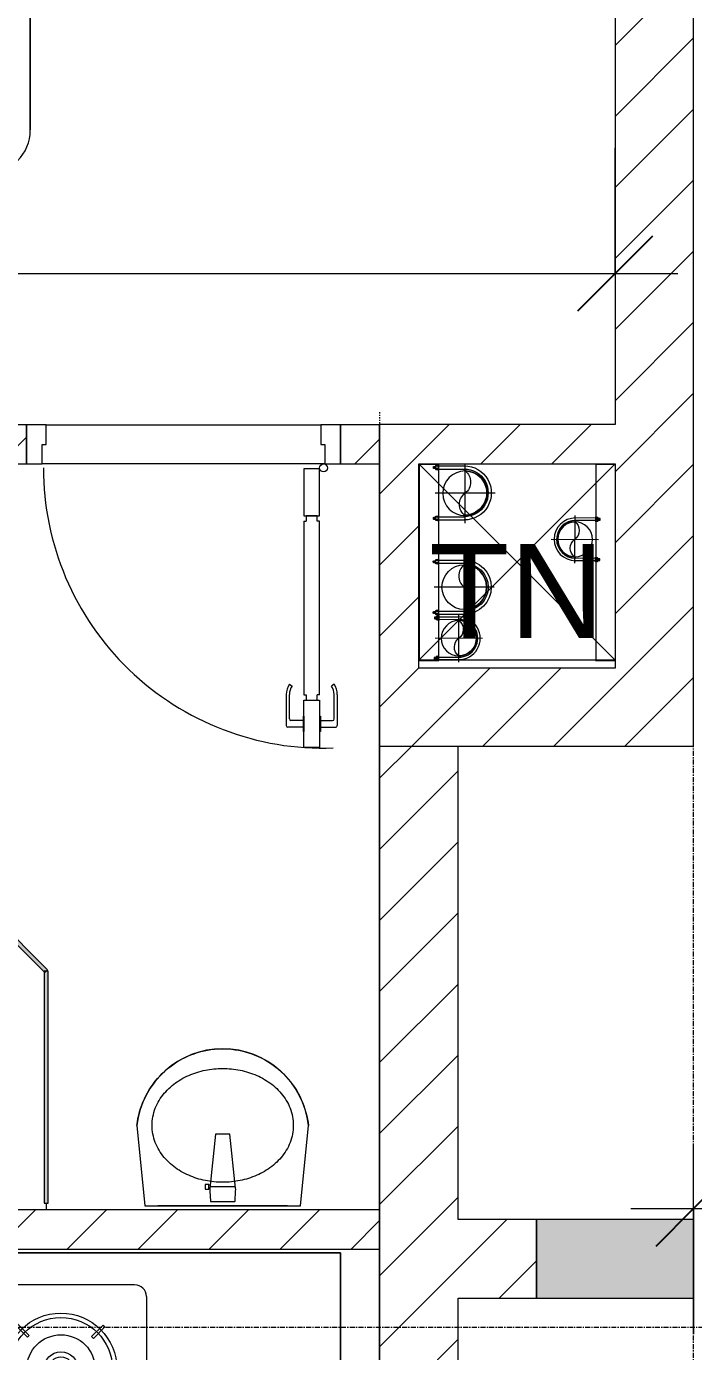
# Model space of a CAD drawing. Header units: millimetres. Extents: x 1591 to 240306, y -15958 to 82755.
# Drawn here: x 51954 to 53654, y 72976 to 76351 of the extents above; entities that cross this region are included whole.
import ezdxf

# ---------------------------------------------------------------- set-up
doc = ezdxf.new("R2010")
doc.units = ezdxf.units.MM
for name, pattern in [('Dash 1_8_', [6.35, 3.175, -3.175]), ('Grid Line', [22.225, 12.7, -3.175, 3.175, -3.175]), ('IMPORT-CENTER _2_', [40.64, 25.4, -5.08, 5.08, -5.08])]:
    doc.linetypes.add(name, pattern=pattern)
for name, color, linetype, lineweight in [('0-1', 7, 'Continuous', 5), ('0-2', 250, 'Continuous', 9), ('A-ANNO-DIMS', 211, 'Continuous', 9), ('A-ANNO-DIMS-160', 211, 'Continuous', 9), ('A-AREA', 32, 'Dash 1_8_', 9), ('A-DETL-GENF-1', 9, 'Continuous', 9), ('A-DOOR-1', 254, 'Continuous', 9), ('A-DOOR-2', 9, 'Continuous', 9), ('A-FLOR-1', 250, 'Continuous', 9), ('A-FLOR-2', 9, 'Continuous', 9), ('A-GLAZ-CURT', 52, 'Continuous', 9), ('A-GLAZ-CURT-1', 254, 'Continuous', 9), ('A-GLAZ-CURT-2', 9, 'Continuous', 9), ('A-WALL-1', 253, 'Continuous', 18), ('A-WALL-2', 9, 'Continuous', 9), ('A-WALL-3', 113, 'Continuous', 18), ('A-WALL-PATT-1', 10, 'Continuous', 9), ('A-WALL-PATT-2', 111, 'Continuous', 9), ('G-ANNO-TEXT-1', 7, 'Continuous', 9), ('G-IMPT-2', 8, 'IMPORT-CENTER _2_', 9), ('G-IMPT-3', 8, 'Continuous', 9), ('I-FURN', 30, 'Continuous', 9), ('I-FURN-1', 254, 'Continuous', 9), ('M-EQPM', 50, 'Continuous', 9), ('P-SANR-FIXT-1', 254, 'Continuous', 9), ('S-COLS-1', 52, 'Continuous', 5), ('S-COLS-2', 7, 'Continuous', 18), ('S-GRID-1', 1, 'Grid Line', 9)]:
    doc.layers.add(name, color=color, linetype=linetype, lineweight=lineweight)
doc.styles.add('Arial_8', font='arial_0.ttf', dxfattribs={"height": 240})
doc.styles.add('UTM Avo', font='UTM Avo.ttf', dxfattribs={"width": 0.9, "height": 400})
doc.dimstyles.new('1_Dim_chi_tiet_2_5_1', dxfattribs={"dimscale": 304.8, "dimtxt": 399.720379, "dimasz": 0.629921, "dimexe": 0.524934, "dimexo": 0.0625, "dimgap": 0.052493, "dimtad": 1, "dimdec": 0, "dimrnd": 5, "dimzin": 0, "dimdsep": 46, "dimtxsty": 'UTM Avo', "dimblk1": 'OBLIQUE', "dimblk2": 'OBLIQUE', "dimsah": 1, "dimcen": 0.09, "dimdle": 0.524934, "dimazin": 0, "dimtfac": 1, "dimtdec": 4, "dimtix": 1, "dimtmove": 0, "dimatfit": 3, "dimfxl": 1.049869, "dimfxlon": 1, "dimtvp": 1, "dimtolj": 1, "dimtzin": 0, "dimarcsym": 2})
pattern_1 = [(45, (0, 0), (-90.50967, 90.50967), [])]
pattern_2 = [(45, (11001.35, 0), (-90.50967, 90.50967), [])]

# ---------------------------------------------------------------- blocks, each defined once
blk = doc.blocks.new('NCV_TKTC_KET CAU_rvt-1-TKCS_MB TẦNG 3-4')
at = {"layer": 'S-COLS-1'}
blk.add_hatch(color=256, dxfattribs=at).paths.add_polyline_path([(42652.6, 73111.9), (42652.6, 73311.9), (42252.6, 73311.9), (42252.6, 73111.9)])
at = {"layer": 'A-FLOR-1'}
blk.add_line((42452.6, 74737.4), (41952.6, 74737.4), dxfattribs=at)
at = {"layer": 'S-COLS-2'}
for p, q in [((42252.6, 73311.9), (42252.6, 73111.9)), ((42652.6, 73311.9), (42252.6, 73311.9)), ((42652.6, 73111.9), (42652.6, 73311.9)), ((42252.6, 73111.9), (42652.6, 73111.9))]:
    blk.add_line(p, q, dxfattribs=at)
blk = doc.blocks.new('DOOR_CW_01 CANH MO-PANEL KINH - DIG_02-800x2200-CỬA NHÔM KÍNH-V105-TKCS_MB TẦNG 3-4')
at = {"layer": 'A-DETL-GENF-1'}
for p, q in [((-347, 772), (-307, 772)), ((-347, 652), (-347, 772)), ((-307, 772), (-307, 652)), ((-392, 637), (-392, 716.5)), ((-349, 720.5), (-388, 720.5)), ((-349, 731.8), (-347, 731.8)), ((-349, 692.2), (-349, 731.8)), ((-347, 692.2), (-347, 731.8)), ((-307, 692.2), (-307, 731.8)), ((-305, 731.8), (-307, 731.8)), ((-305, 692.2), (-305, 731.8)), ((-305, 720.5), (-266, 720.5)), ((-262, 637), (-262, 716.5)), ((-384, 699.5), (-384, 637)), ((-349, 703.5), (-380, 703.5)), ((-347, 692.2), (-349, 692.2)), ((-307, 692.2), (-305, 692.2)), ((-305, 703.5), (-274, 703.5)), ((-270, 699.5), (-270, 637)), ((-307, 652), (-347, 652)), ((-313, 652), (-341, 652)), ((-341, 652), (-341, 638)), ((-313, 638), (-313, 652)), ((-383.9, 611.2), (-377.3, 615.8)), ((-347, 638), (-341, 638)), ((-347, 638), (-347, 196)), ((-307, 638), (-313, 638)), ((-307, 196), (-307, 638)), ((-270.1, 611.2), (-276.7, 615.8)), ((-347, 196), (-341, 196)), ((-307, 182), (-347, 182)), ((-347, 182), (-347, 62)), ((-341, 196), (-341, 182)), ((-341, 182), (-313, 182)), ((-307, 196), (-313, 196)), ((-313, 182), (-313, 196)), ((-307, 62), (-307, 182)), ((-347, 62), (-307, 62))]:
    blk.add_line(p, q, dxfattribs=at)
blk.add_circle((-357, 60), 10, dxfattribs=at)
for centre, radius, start, end in [((-357, 60), 714, 360, 92), ((-388, 716.5), 4, 90, 180), ((-266, 716.5), 4, 0, 90), ((-380, 699.5), 4, 90, 180), ((-274, 699.5), 4, 0, 90), ((-347, 637), 45, 180, 215), ((-347, 637), 37, 180, 215), ((-307, 637), 37, 325, 0), ((-307, 637), 45, 325, 0)]:
    blk.add_arc(centre, radius, start, end, dxfattribs=at)
at = {"layer": 'A-DOOR-2'}
for p, q in [((-360, 50), (-400, 50)), ((-400, 50), (-400, -50)), ((-360, 0), (-360, 50)), ((-357, 50), (-332, 50)), ((400, 50), (360, 50)), ((360, 50), (360, 0)), ((400, -50), (400, 50)), ((-350, 0), (-360, 0)), ((-350, -50), (-350, 0)), ((360, 0), (350, 0)), ((350, 0), (350, -50)), ((-400, -50), (-350, -50)), ((350, -50), (400, -50))]:
    blk.add_line(p, q, dxfattribs=at)
blk = doc.blocks.new('HE BEP A1 - HE BEP A 2-885810-TKCS_MB TẦNG 3-4')
at = {"layer": 'I-FURN'}
for p, q in [((662.4, 594.4), (0, 594.4)), ((0, 594.4), (0, 0)), ((662.4, 0), (662.4, 594.4)), ((662.4, 594.4), (3700, 594.4)), ((662.4, 0), (662.4, 594.4)), ((3700, 594.4), (3700, 0)), ((3700, 594.4), (3700, 0)), ((3175.6, 513.2), (2394, 513.2)), ((844.9, 120.7), (844.9, 476.9)), ((862.4, 494.4), (1706.9, 494.4)), ((1724.4, 476.9), (1724.4, 120.7)), ((2364, 483.2), (2364, 111.2)), ((3205.6, 483.2), (3205.6, 111.2)), ((1298.3, 440.1), (924.9, 440.1)), ((1541.1, 452.3), (1528.6, 445.1)), ((1566.6, 443.1), (1618.1, 322.3)), ((876.4, 408.9), (1346.8, 408.9)), ((1644.4, 423.2), (1459, 423.2)), ((1602.7, 313.4), (1523.8, 418.4)), ((2474.5, 410.3), (2470.1, 405.9)), ((2470.1, 405.9), (2499.2, 376.7)), ((2503.6, 381.1), (2474.5, 410.3)), ((2692.1, 413), (2663, 383.9)), ((2667.3, 379.5), (2696.5, 408.6)), ((2696.5, 408.6), (2692.1, 413)), ((2873.2, 408.6), (2877.5, 413)), ((2902.3, 379.5), (2873.2, 408.6)), ((2877.5, 413), (2906.7, 383.9)), ((3066, 381.1), (3095.1, 410.3)), ((3099.5, 405.9), (3070.4, 376.7)), ((3095.1, 410.3), (3099.5, 405.9)), ((871.5, 386.8), (871.5, 182.3)), ((871.5, 380.9), (1351.6, 380.9)), ((1351.6, 182.3), (1351.6, 386.8)), ((2499.2, 376.7), (2503.6, 381.1)), ((2663, 383.9), (2667.3, 379.5)), ((2906.7, 383.9), (2902.3, 379.5)), ((3070.4, 376.7), (3066, 381.1)), ((871.5, 352.9), (1351.6, 352.9)), ((1405.6, 369.9), (1405.6, 183.2)), ((1697.8, 183.2), (1697.8, 369.9)), ((871.5, 324.9), (1351.6, 324.9)), ((1618.1, 322.3), (1602.7, 313.4)), ((871.5, 296.9), (1351.6, 296.9)), ((871.5, 268.9), (1351.6, 268.9)), ((871.5, 240.9), (1351.6, 240.9)), ((871.5, 212.9), (1351.6, 212.9)), ((2467.4, 188.3), (2496.5, 217.4)), ((2500.9, 213), (2471.8, 183.9)), ((2496.5, 217.4), (2500.9, 213)), ((2660.2, 215.8), (2664.6, 220.2)), ((2689.3, 186.7), (2660.2, 215.8)), ((2664.6, 220.2), (2693.7, 191.1)), ((2905, 220.2), (2875.9, 191.1)), ((2880.3, 186.7), (2909.4, 215.8)), ((2909.4, 215.8), (2905, 220.2)), ((3073.1, 217.4), (3068.7, 213)), ((3068.7, 213), (3097.9, 183.9)), ((3102.3, 188.3), (3073.1, 217.4)), ((871.5, 184.9), (1351.6, 184.9)), ((2471.8, 183.9), (2467.4, 188.3)), ((2693.7, 191.1), (2689.3, 186.7)), ((2875.9, 191.1), (2880.3, 186.7)), ((3097.9, 183.9), (3102.3, 188.3)), ((877.9, 156.9), (1345.2, 156.9)), ((1706.9, 103.2), (862.4, 103.2)), ((924.9, 128.9), (1298.3, 128.9)), ((1459, 129.9), (1644.4, 129.9)), ((2451.6, 122.3), (2451.6, 118.3)), ((2484.1, 122.3), (2451.6, 122.3)), ((2451.6, 118.3), (2484.1, 118.3)), ((2484.1, 118.3), (2484.1, 122.3)), ((3085.5, 118.3), (3085.5, 122.3)), ((3085.5, 122.3), (3118, 122.3)), ((3118, 118.3), (3085.5, 118.3)), ((3118, 122.3), (3118, 118.3)), ((3175.6, 81.2), (2394, 81.2)), ((0, 0), (662.4, 0)), ((3700, 0), (662.4, 0))]:
    blk.add_line(p, q, dxfattribs=at)
for centre, radius in [((1485.9, 449.9), 17.8), ((1592.6, 449.9), 17.8), ((2581.9, 298.5), 142.6), ((2987.7, 298.5), 142.6), ((2581.9, 298.5), 131.3), ((2987.7, 298.5), 131.3), ((2581.9, 298.5), 87.2), ((2987.7, 298.5), 87.2), ((1552.8, 316.6), 22.2), ((2581.9, 298.5), 43.6), ((2987.7, 298.5), 43.6), ((2581.9, 298.5), 30.9), ((2987.7, 298.5), 30.9)]:
    blk.add_circle(centre, radius, dxfattribs=at)
for centre, radius, start, end in [((2394, 483.2), 30, 90, 180), ((3175.6, 483.2), 30, 360, 90), ((862.4, 476.9), 17.5, 90, 180), ((1706.9, 476.9), 17.5, 0, 90), ((924.9, 386.8), 53.3, 90, 180), ((1298.3, 386.8), 53.3, 360, 90), ((1537.5, 429.7), 17.8, 119.9521, 219.4618), ((1549.9, 436.9), 17.8, 20.5379, 119.9521), ((1459, 369.9), 53.3, 90, 180), ((1644.4, 369.9), 53.3, 360, 90), ((924.9, 182.3), 53.3, 180, 270), ((1298.3, 182.3), 53.3, 270, 360), ((1459, 183.2), 53.3, 180, 270), ((1644.4, 183.2), 53.3, 270, 360), ((2476.6, 123.1), 24.7, 145.204, 163.9419), ((2471.3, 126.9), 18.1, 120.7976, 145.204), ((2467.9, 132.6), 11.5, 90, 120.7976), ((2467.9, 132.6), 11.5, 59.2024, 90), ((2464.5, 126.9), 18.1, 34.796, 59.2024), ((2459.1, 123.1), 24.7, 16.0581, 34.796), ((3110.5, 123.1), 24.7, 145.204, 163.9419), ((3105.2, 126.9), 18.1, 120.7976, 145.204), ((3101.8, 132.6), 11.5, 90, 120.7976), ((3101.8, 132.6), 11.5, 59.2024, 90), ((3098.4, 126.9), 18.1, 34.796, 59.2024), ((3093, 123.1), 24.7, 16.0581, 34.796), ((862.4, 120.7), 17.5, 180, 270), ((1706.9, 120.7), 17.5, 270, 360), ((2394, 111.2), 30, 180, 270), ((2485.1, 120.7), 33.5, 163.9419, 180), ((2485.1, 120.7), 33.5, 180, 196.0581), ((2476.6, 118.2), 24.7, 196.0581, 214.796), ((2467.8, 120.3), 11.6, 9.9102, 170.0898), ((2467.8, 120.3), 11.6, 189.7177, 350.2823), ((2471.3, 114.5), 18.1, 214.796, 239.2024), ((2464.5, 114.5), 18.1, 300.7976, 325.204), ((2459.1, 118.2), 24.7, 325.204, 343.9419), ((2450.6, 120.7), 33.5, 0, 16.0581), ((2450.6, 120.7), 33.5, 343.9419, 0), ((3119, 120.7), 33.5, 163.9419, 180), ((3119, 120.7), 33.5, 180, 196.0581), ((3110.5, 118.2), 24.7, 196.0581, 214.796), ((3105.2, 114.5), 18.1, 214.796, 239.2024), ((3101.8, 120.3), 11.6, 9.9102, 170.0898), ((3101.8, 120.3), 11.6, 189.7177, 350.2823), ((3098.4, 114.5), 18.1, 300.7976, 325.204), ((3093, 118.2), 24.7, 325.204, 343.9419), ((3084.5, 120.7), 33.5, 0, 16.0581), ((3084.5, 120.7), 33.5, 343.9419, 0), ((3175.6, 111.2), 30, 270, 0), ((2467.9, 108.8), 11.5, 239.2024, 270), ((2467.9, 108.8), 11.5, 270, 300.7976), ((3101.8, 108.8), 11.5, 239.2024, 270), ((3101.8, 108.8), 11.5, 270, 300.7976)]:
    blk.add_arc(centre, radius, start, end, dxfattribs=at)
at = {"layer": 'I-FURN-1'}
for p, q in [((3700, 594.4), (0, 594.4)), ((0, 594.4), (0, 0)), ((3700, 0), (3700, 594.4)), ((0, 0), (3700, 0))]:
    blk.add_line(p, q, dxfattribs=at)
blk = doc.blocks.new('bonruatreo - Chậu rửa-V107-TKCS_MB TẦNG 3-4')
at = {"layer": 'P-SANR-FIXT-1'}
for p, q in [((-218.6, 205), (-198.4, 0)), ((198.4, 0), (218.6, 205)), ((-18.5, 182.5), (-32.2, 52.9)), ((18.5, 182.5), (-18.5, 182.5)), ((33, 45.4), (18.5, 182.5)), ((-35.6, 54.2), (-44.7, 54.2)), ((-44.7, 54.2), (-44.7, 42.8)), ((-44.7, 42.8), (-35.6, 42.8)), ((-35.6, 52.9), (-35.6, 54.2)), ((-32.2, 52.9), (-35.6, 52.9)), ((-35.6, 44.2), (-35.6, 52.9)), ((-35.6, 42.8), (-35.6, 44.2)), ((-35.6, 44.2), (-33.1, 44.2)), ((-32.2, 52.9), (-33.1, 44.2)), ((-33, 37.3), (-31.4, 12.2)), ((32.7, 48.5), (-32.7, 48.5)), ((31.4, 12.2), (33, 37.3)), ((-198.4, 0), (198.4, 0)), ((165, 0), (-165, 0)), ((-30.2, 11), (30.2, 11))]:
    blk.add_line(p, q, dxfattribs=at)
at = {"layer": 'P-SANR-FIXT-1', "flags": 128}
blk.add_lwpolyline([(-218.6, 205), (-217.4, 213.7), (-215.9, 222.4), (-214, 231), (-211.8, 239.5), (-209.3, 247.9), (-206.4, 256.2), (-203.2, 264.4), (-199.6, 272.5), (-195.8, 280.4), (-191.6, 288.1), (-187.1, 295.7), (-182.3, 303.1), (-177.3, 310.3), (-171.9, 317.3), (-166.3, 324.1), (-160.4, 330.6), (-154.2, 336.9), (-147.8, 342.9), (-141.2, 348.7), (-134.3, 354.2), (-127.3, 359.4), (-120, 364.4), (-112.5, 369), (-104.9, 373.4), (-97.1, 377.4), (-89.1, 381.2), (-81, 384.6), (-72.7, 387.6), (-64.4, 390.4), (-55.9, 392.8), (-47.3, 394.8), (-38.7, 396.6), (-30, 397.9), (-21.3, 399), (-12.5, 399.6), (-3.7, 400), (5.1, 399.9), (13.9, 399.6), (22.6, 398.8), (31.4, 397.8), (40.1, 396.3), (48.7, 394.5), (57.2, 392.4), (65.7, 390), (74, 387.2), (82.2, 384.1), (90.3, 380.6), (98.3, 376.8), (106.1, 372.7), (113.7, 368.3), (121.1, 363.6), (128.4, 358.7), (135.4, 353.4), (142.2, 347.8), (148.8, 342), (155.2, 335.9), (161.3, 329.6), (167.2, 323), (172.8, 316.2), (178.1, 309.2), (183.1, 302), (187.8, 294.6), (192.2, 287), (196.4, 279.2), (200.2, 271.3), (203.7, 263.2), (206.8, 255), (209.7, 246.6), (212.2, 238.2), (214.3, 229.7), (216.1, 221.1), (217.6, 212.4), (218.6, 205)], dxfattribs=at)
at = {"layer": 'P-SANR-FIXT-1'}
for centre, radius, start, end in [((0, 180), 220, 6.525, 173.475), ((5.5, 41.4), 38.7, 175.8543, 186.034), ((-5.5, 41.4), 38.7, 353.966, 6.034), ((-30.1, 12.3), 1.3, 183.5997, 268.7722), ((30.1, 12.3), 1.3, 271.2278, 356.4003)]:
    blk.add_arc(centre, radius, start, end, dxfattribs=at)
for points in [[(-180, 205), (-180, 212.4), (-178.6, 227.3), (-172.4, 248.8), (-162.5, 268.9), (-149.4, 287), (-133.8, 303), (-116.1, 316.6), (-96.9, 327.9), (-76.5, 336.8), (-55.2, 343.5), (-33.3, 347.9), (-11.2, 350.1), (11.1, 350.1), (33.3, 347.9), (55.2, 343.5), (76.5, 336.8), (96.9, 327.9), (116.1, 316.6), (133.8, 302.9), (149.5, 287), (162.5, 268.8), (172.4, 248.8), (178.6, 227.3), (180, 212.4), (180, 205)], [(180, 205), (180, 197.6), (178.6, 182.7), (172.4, 161.2), (162.5, 141.2), (149.5, 123), (133.8, 107.1), (116.1, 93.4), (96.9, 82.1), (76.5, 73.2), (55.2, 66.5), (33.3, 62.1), (11.1, 59.9), (-11.2, 59.9), (-33.3, 62.1), (-55.2, 66.5), (-76.5, 73.2), (-96.9, 82.1), (-116.1, 93.4), (-133.8, 107), (-149.4, 123), (-162.5, 141.1), (-172.4, 161.2), (-178.6, 182.7), (-180, 197.6), (-180, 205)]]:
    blk.add_open_spline(points, degree=3, dxfattribs=at)
blk = doc.blocks.new('System Panel - Glazed-901218-TKCS_MB TẦNG 3-4')
at = {"layer": 'A-GLAZ-CURT'}
blk.add_hatch(color=256, dxfattribs=at).paths.add_polyline_path([(-295.3, -5), (295.3, -5), (295.3, 5), (-295.3, 5)])
at = {"layer": 'A-GLAZ-CURT-2'}
for p, q in [((295.3, 5), (-295.3, 5)), ((-295.3, 5), (-295.3, -5)), ((295.3, -5), (295.3, 5)), ((-295.3, -5), (295.3, -5))]:
    blk.add_line(p, q, dxfattribs=at)
blk = doc.blocks.new('System Panel - Glazed-901219-TKCS_MB TẦNG 3-4')
at = {"layer": 'A-GLAZ-CURT'}
blk.add_hatch(color=256, dxfattribs=at).paths.add_polyline_path([(-316.6, 5), (-316.6, -5), (316.6, -5), (316.6, 5), (-35.8, 5)])
at = {"layer": 'A-GLAZ-CURT-2'}
for p, q in [((316.6, 5), (-316.6, 5)), ((-316.6, 5), (-316.6, -5)), ((316.6, -5), (316.6, 5)), ((-316.6, -5), (316.6, -5))]:
    blk.add_line(p, q, dxfattribs=at)
blk = doc.blocks.new('GIUONG NGU-2TAB-1600x2000 - GIUONG NGU-2TAB-1600x2000-885815-TKCS_MB TẦNG 3-4')
at = {"layer": 'I-FURN-1'}
for p, q in [((458.5, 0), (8.5, 0)), ((8.5, 0), (8.5, -50)), ((458.5, -50), (458.5, 0)), ((2108.2, 0), (458.5, 0)), ((458.5, 0), (458.5, -50)), ((458.5, 0), (2108.2, 0)), ((2108.2, -50), (2108.2, 0)), ((2558.2, 0), (2108.2, 0)), ((2108.2, 0), (2108.2, -50)), ((2558.2, -50), (2558.2, 0)), ((458.5, -50), (8.5, -50)), ((8.5, -50), (8.5, -450.3)), ((8.5, -50), (458.5, -50)), ((458.5, -50), (8.5, -50)), ((8.5, -50), (8.5, -450.3)), ((458.5, -450.3), (458.5, -50)), ((2108.2, -50), (458.5, -50)), ((458.5, -50), (458.5, -1938.9)), ((458.5, -50), (2108.2, -50)), ((458.5, -1938.9), (458.5, -50)), ((458.5, -450.3), (458.5, -50)), ((458.5, -50), (2108.2, -50)), ((2558.2, -50), (2108.2, -50)), ((2108.2, -50), (2108.2, -450.3)), ((2108.2, -1938.9), (2108.2, -50)), ((2108.2, -50), (2558.2, -50)), ((2108.2, -50), (2558.2, -50)), ((2108.2, -450.3), (2108.2, -50)), ((2108.2, -50), (2108.2, -1938.9)), ((2558.2, -450.3), (2558.2, -50)), ((2558.2, -50), (2558.2, -450.3)), ((233.5, -86.8), (233.5, -413.5)), ((508.5, -100), (2058.2, -100)), ((508.5, -1938.9), (508.5, -100)), ((2058.2, -100), (2058.2, -1938.9)), ((2333.2, -86.8), (2333.2, -413.5)), ((120.2, -250.2), (346.8, -250.2)), ((2446.5, -250.2), (2219.8, -250.2)), ((8.5, -450.3), (458.5, -450.3)), ((8.5, -450.3), (458.5, -450.3)), ((2108.2, -450.3), (2558.2, -450.3)), ((2558.2, -450.3), (2108.2, -450.3)), ((1997.1, -2000), (569.6, -2000)), ((569.6, -2050), (1997.1, -2050)), ((1997.1, -2050), (569.6, -2050))]:
    blk.add_line(p, q, dxfattribs=at)
for centre in [(233.5, -250.2), (2333.2, -250.2)]:
    blk.add_circle(centre, 150.7, dxfattribs=at)
for centre, radius, start, end in [((569.6, -1938.9), 111.1, 180, 270), ((569.6, -1938.9), 111.1, 180, 270), ((569.6, -1938.9), 61.1, 180, 270), ((1997.1, -1938.9), 111.1, 270, 360), ((1997.1, -1938.9), 61.1, 270, 0), ((1997.1, -1938.9), 111.1, 270, 0)]:
    blk.add_arc(centre, radius, start, end, dxfattribs=at)
blk = doc.blocks.new('NCV_TKTC_TANG 3 - 4_rvt-2-TKCS_MB TẦNG 3-4')
at = {"layer": 'A-WALL-PATT-1'}
h = blk.add_hatch(dxfattribs=at)
h.set_pattern_fill('FP_1', color=256, style=0, pattern_type=2)
h.set_pattern_definition(pattern_1)
h.paths.add_polyline_path([(41852.6, 75236.9), (41852.6, 75336.9), (41752.6, 75336.9), (41752.6, 75236.9)])
h.paths.add_polyline_path([(40952.6, 75236.9), (40952.6, 75336.9), (40052.6, 75336.9), (40052.6, 75236.9), (40800.5, 75236.9)])
h = blk.add_hatch(dxfattribs=at)
h.set_pattern_fill('FP_1', color=256, style=0, pattern_type=2)
h.set_pattern_definition(pattern_1)
h.paths.add_polyline_path([(41852.6, 73236.9), (41852.6, 73336.9), (40052.6, 73336.9), (40052.6, 73236.9), (41606.5, 73236.9)])
at = {"layer": 'A-FLOR-2'}
for p, q in [((41002.6, 75336.9), (41702.6, 75336.9)), ((41852.6, 73336.9), (41852.6, 75236.9)), ((41002.6, 73353.9), (41002.6, 73336.9)), ((41852.6, 70036.9), (41852.6, 73236.9))]:
    blk.add_line(p, q, dxfattribs=at)
at = {"layer": 'A-WALL-1'}
for p, q in [((40952.6, 75336.9), (40052.6, 75336.9)), ((40952.6, 75236.9), (40952.6, 75336.9)), ((41852.6, 75336.9), (41752.6, 75336.9)), ((41752.6, 75336.9), (41752.6, 75236.9)), ((41852.6, 75236.9), (41852.6, 75336.9)), ((40052.6, 75236.9), (40952.6, 75236.9)), ((41752.6, 75236.9), (41852.6, 75236.9)), ((41852.6, 73336.9), (40052.6, 73336.9)), ((41852.6, 73236.9), (41852.6, 73336.9)), ((40052.6, 73236.9), (41852.6, 73236.9))]:
    blk.add_line(p, q, dxfattribs=at)
at = {"layer": 'A-WALL-2'}
for p, q in [((41002.6, 75336.9), (41702.6, 75336.9)), ((41712.6, 75236.9), (40992.6, 75236.9))]:
    blk.add_line(p, q, dxfattribs=at)
at = {"layer": 'A-DOOR-1', "rotation": 180}
blk.add_blockref('DOOR_CW_01 CANH MO-PANEL KINH - DIG_02-800x2200-CỬA NHÔM KÍNH-V105-TKCS_MB TẦNG 3-4', (41352.6, 75286.9), dxfattribs=at)
at = {"layer": 'A-GLAZ-CURT-1'}
for name, p, rotation in [('System Panel - Glazed-901219-TKCS_MB TẦNG 3-4', (40778.7, 74168.5), 135.0000000000011), ('System Panel - Glazed-901218-TKCS_MB TẦNG 3-4', (41002.6, 73649.3), 90.00000000000081)]:
    blk.add_blockref(name, p, dxfattribs=dict(at, rotation=rotation))
at = {"layer": 'I-FURN-1'}
for name, p in [('GIUONG NGU-2TAB-1600x2000 - GIUONG NGU-2TAB-1600x2000-885815-TKCS_MB TẦNG 3-4', (38854.1, 78026.9)), ('HE BEP A1 - HE BEP A 2-885810-TKCS_MB TẦNG 3-4', (38052.6, 72632.6))]:
    blk.add_blockref(name, p, dxfattribs=at)
at = {"layer": 'P-SANR-FIXT-1'}
blk.add_blockref('bonruatreo - Chậu rửa-V107-TKCS_MB TẦNG 3-4', (41452.6, 73346.9), dxfattribs=at)
blk = doc.blocks.new('TKTC_XREF_251221_MB TANG 2-7 - TKTC_XREF_260130_MB TANG 2-5_dwg_CUM U_DN100-4746799-TKCS_MB TẦNG 3-4')
at = {"layer": 'G-IMPT-3'}
blk.add_hatch(color=256, dxfattribs=at).paths.add_polyline_path([(0, 61), (15.8, 58.9), (30.5, 52.8), (43.1, 43.1), (52.8, 30.5), (58.9, 15.8), (61, 0), (58.9, -15.8), (52.8, -30.5), (43.1, -43.1), (30.5, -52.8), (15.8, -58.9), (0, -61), (0, -57), (14.8, -55.1), (28.5, -49.4), (40.3, -40.3), (49.4, -28.5), (55.1, -14.8), (57, 0), (55.1, 14.8), (49.4, 28.5), (40.3, 40.3), (28.5, 49.4), (14.8, 55.1), (0, 57)])
for p, q in [((-72.7, 69.3), (-72.7, 60.7)), ((-66.9, 67.9), (-71.7, 67.9)), ((-65, 69), (0, 69)), ((-79.1, 66.6), (-79.1, 63.4)), ((-76.6, 66.6), (-76.6, 63.4)), ((-74.6, 66.6), (-74.6, 63.4)), ((-66.9, 62.1), (-71.7, 62.1)), ((-79.1, -63.4), (-79.1, -66.6)), ((-76.6, -63.4), (-76.6, -66.6)), ((-74.6, -63.4), (-74.6, -66.6)), ((-72.7, -60.7), (-72.7, -69.3)), ((-66.9, -62.1), (-71.7, -62.1)), ((-66.9, -67.9), (-71.7, -67.9)), ((-65, -69), (0, -69))]:
    blk.add_line(p, q, dxfattribs=at)
at = {"layer": 'G-IMPT-3', "flags": 128}
for points in [[(-71.7, 59.2), (-66.9, 59.2), (-66.9, 70.8), (-71.7, 70.8)], [(-66.9, 70.8), (-66.9, 72.7), (-65, 72.7), (-65, 57.3), (-66.9, 57.3), (-66.9, 59.2)], [(-72.7, 67.6), (-78.1, 67.6), (-78.1, 62.4), (-72.7, 62.4)], [(-65, 61), (0, 61), (0, 57)], [(-72.7, -62.4), (-78.1, -62.4), (-78.1, -67.6), (-72.7, -67.6)], [(-71.7, -70.8), (-66.9, -70.8), (-66.9, -59.2), (-71.7, -59.2)], [(-66.9, -59.2), (-66.9, -57.3), (-65, -57.3), (-65, -72.7), (-66.9, -72.7), (-66.9, -70.8)], [(-65, -61), (0, -61), (0, -57)]]:
    blk.add_lwpolyline(points, dxfattribs=at)
at = {"layer": 'G-IMPT-3'}
for centre, radius, start, end in [((-71.1, 69.3), 1.56, 112.6199, 247.3801), ((-67.9, 65), 4.8, 143.1301, 216.8699), ((0, 0), 69, 270, 90), ((-78.1, 66.6), 0.96, 90, 180), ((-78.1, 63.4), 0.96, 180, 270), ((-71.1, 60.7), 1.56, 112.6199, 247.3801), ((0, 0), 61, 270, 90), ((0, 0), 57, 270, 90), ((-78.1, -63.4), 0.96, 90, 180), ((-78.1, -66.6), 0.96, 180, 270), ((-71.1, -60.7), 1.56, 112.6199, 247.3801), ((-67.9, -65), 4.8, 143.1301, 216.8699), ((-71.1, -69.3), 1.56, 112.6199, 247.3801)]:
    blk.add_arc(centre, radius, start, end, dxfattribs=at)
blk = doc.blocks.new('TKTC_XREF_251221_MB TANG 2-7 - TKTC_XREF_260130_MB TANG 2-5_dwg_$cc-4746798-TKCS_MB TẦNG 3-4')
at = {"layer": 'G-IMPT-2'}
for p, q in [((0, -0.673), (0, 0.673)), ((-0.673, 0), (0.673, 0))]:
    blk.add_line(p, q, dxfattribs=at)
at = {"layer": 'M-EQPM'}
blk.add_circle((0, 0), 0.5, dxfattribs=at)
for centre, radius, start, end in [((0, 0), 0.5, 90, 270), ((0.188, 0.25), 0.313, 126.8699, 233.1301), ((-0.188, -0.25), 0.313, 306.8699, 53.1301)]:
    blk.add_arc(centre, radius, start, end, dxfattribs=at)
blk = doc.blocks.new('TKTC_XREF_251221_MB TANG 2-7 - TKTC_XREF_260130_MB TANG 2-5_dwg_$cc-4746800-TKCS_MB TẦNG 3-4')
at = {"layer": 'G-IMPT-2'}
for p, q in [((0, -0.673), (0, 0.673)), ((-0.673, 0), (0.673, 0))]:
    blk.add_line(p, q, dxfattribs=at)
at = {"layer": 'M-EQPM'}
blk.add_circle((0, 0), 0.5, dxfattribs=at)
for centre, radius, start, end in [((0, 0), 0.5, 90, 270), ((0.188, 0.25), 0.313, 126.8699, 233.1301), ((-0.188, -0.25), 0.313, 306.8699, 53.1301)]:
    blk.add_arc(centre, radius, start, end, dxfattribs=at)
blk = doc.blocks.new('TKTC_XREF_251221_MB TANG 2-7 - TKTC_XREF_260130_MB TANG 2-5_dwg_CUM U_DN100-4746796-TKCS_MB TẦNG 3-4')
at = {"layer": 'G-IMPT-3'}
blk.add_hatch(color=256, dxfattribs=at).paths.add_polyline_path([(0, 61), (0, 57), (14.8, 55.1), (28.5, 49.4), (40.3, 40.3), (49.4, 28.5), (55.1, 14.8), (57, 0), (55.1, -14.8), (49.4, -28.5), (40.3, -40.3), (28.5, -49.4), (14.8, -55.1), (0, -57), (0, -61), (15.8, -58.9), (30.5, -52.8), (43.1, -43.1), (52.8, -30.5), (58.9, -15.8), (61, 0), (58.9, 15.8), (52.8, 30.5), (43.1, 43.1), (30.5, 52.8), (15.8, 58.9)])
for p, q in [((-79.1, 66.6), (-79.1, 63.4)), ((-76.6, 66.6), (-76.6, 63.4)), ((-74.6, 66.6), (-74.6, 63.4)), ((-72.7, 69.3), (-72.7, 60.7)), ((-66.9, 67.9), (-71.7, 67.9)), ((-66.9, 62.1), (-71.7, 62.1)), ((-65, 69), (0, 69)), ((-79.1, -63.4), (-79.1, -66.6)), ((-76.6, -63.4), (-76.6, -66.6)), ((-74.6, -63.4), (-74.6, -66.6)), ((-72.7, -60.7), (-72.7, -69.3)), ((-66.9, -62.1), (-71.7, -62.1)), ((-66.9, -67.9), (-71.7, -67.9)), ((-65, -69), (0, -69))]:
    blk.add_line(p, q, dxfattribs=at)
at = {"layer": 'G-IMPT-3', "flags": 128}
for points in [[(-72.7, 67.6), (-78.1, 67.6), (-78.1, 62.4), (-72.7, 62.4)], [(-71.7, 59.2), (-66.9, 59.2), (-66.9, 70.8), (-71.7, 70.8)], [(-66.9, 70.8), (-66.9, 72.7), (-65, 72.7), (-65, 57.3), (-66.9, 57.3), (-66.9, 59.2)], [(-65, 61), (0, 61), (0, 57)], [(-72.7, -62.4), (-78.1, -62.4), (-78.1, -67.6), (-72.7, -67.6)], [(-71.7, -70.8), (-66.9, -70.8), (-66.9, -59.2), (-71.7, -59.2)], [(-66.9, -59.2), (-66.9, -57.3), (-65, -57.3), (-65, -72.7), (-66.9, -72.7), (-66.9, -70.8)], [(-65, -61), (0, -61), (0, -57)]]:
    blk.add_lwpolyline(points, dxfattribs=at)
at = {"layer": 'G-IMPT-3'}
for centre, radius, start, end in [((-78.1, 66.6), 0.96, 90, 180), ((-78.1, 63.4), 0.96, 180, 270), ((-71.1, 69.3), 1.56, 112.6199, 247.3801), ((-67.9, 65), 4.8, 143.1301, 216.8699), ((-71.1, 60.7), 1.56, 112.6199, 247.3801), ((0, 0), 69, 270, 90), ((0, 0), 61, 270, 90), ((0, 0), 57, 270, 90), ((-78.1, -63.4), 0.96, 90, 180), ((-78.1, -66.6), 0.96, 180, 270), ((-71.1, -60.7), 1.56, 112.6199, 247.3801), ((-67.9, -65), 4.8, 143.1301, 216.8699), ((-71.1, -69.3), 1.56, 112.6199, 247.3801)]:
    blk.add_arc(centre, radius, start, end, dxfattribs=at)
blk = doc.blocks.new('TKTC_XREF_251221_MB TANG 2-7 - TKTC_XREF_260130_MB TANG 2-5_dwg_$cc-4746795-TKCS_MB TẦNG 3-4')
at = {"layer": 'G-IMPT-2'}
for p, q in [((0, -0.673), (0, 0.66)), ((-0.673, 0), (0.673, 0))]:
    blk.add_line(p, q, dxfattribs=at)
at = {"layer": 'M-EQPM'}
blk.add_circle((0, 0), 0.5, dxfattribs=at)
for centre, radius, start, end in [((0, 0), 0.5, 90, 270), ((0.188, 0.25), 0.313, 126.8699, 233.1301), ((-0.188, -0.25), 0.313, 306.8699, 53.1301)]:
    blk.add_arc(centre, radius, start, end, dxfattribs=at)
blk = doc.blocks.new('TKTC_XREF_251221_MB TANG 2-7 - TKTC_XREF_260130_MB TANG 2-5_dwg_$cc-4746797-TKCS_MB TẦNG 3-4')
at = {"layer": 'G-IMPT-2'}
for p, q in [((0, -0.673), (0, 0.673)), ((-0.673, 0), (0.673, 0))]:
    blk.add_line(p, q, dxfattribs=at)
at = {"layer": 'M-EQPM'}
blk.add_circle((0, 0), 0.5, dxfattribs=at)
for centre, radius, start, end in [((0, 0), 0.5, 90, 270), ((0.188, 0.25), 0.313, 126.8699, 233.1301), ((-0.188, -0.25), 0.313, 306.8699, 53.1301)]:
    blk.add_arc(centre, radius, start, end, dxfattribs=at)
blk = doc.blocks.new('TKTC_XREF_251221_MB TANG 2-7 - TKTC_XREF_251221_MB TANG 2-7-2039446-TKCS_MB TẦNG 3-4')
at = {"layer": 'M-EQPM'}
for p, q in [((8350.9, 57998.8), (8301.1, 57998.5)), ((8301.1, 57998.5), (8301.1, 57498.6)), ((8350.9, 57499), (8350.9, 57998.8)), ((8800, 57998.8), (8751, 57998.5)), ((8751, 57998.5), (8751, 57498.6)), ((8301.1, 57498.6), (8350.9, 57499)), ((8751, 57498.6), (8800, 57499))]:
    blk.add_line(p, q, dxfattribs=at)
at = {"extrusion": (0, 0, -1)}
for name, p, xscale, yscale, zscale, rotation in [('TKTC_XREF_251221_MB TANG 2-7 - TKTC_XREF_260130_MB TANG 2-5_dwg_CUM U_DN100-4746799-TKCS_MB TẦNG 3-4', (-8415.9, 57926.3), 0.9975000000000005, 0.9975000000000005, -0.9975000000000005, 180.000991338195), ('TKTC_XREF_251221_MB TANG 2-7 - TKTC_XREF_260130_MB TANG 2-5_dwg_$cc-4746795-TKCS_MB TẦNG 3-4', (-8417.7, 57925.4), 113.7150000000092, 113.7150000000092, -113.7150000000092, 359.9990086636432), ('TKTC_XREF_251221_MB TANG 2-7 - TKTC_XREF_260130_MB TANG 2-5_dwg_$cc-4746800-TKCS_MB TẦNG 3-4', (-8697.4, 57808), 90.00000000005119, 90.00000000005119, -90.0000000000512, 180.3740267799373), ('TKTC_XREF_251221_MB TANG 2-7 - TKTC_XREF_260130_MB TANG 2-5_dwg_CUM U_DN100-4746799-TKCS_MB TẦNG 3-4', (-8415.8, 57686.2), 0.9974999999999965, 0.9974999999999965, -0.9974999999999965, 180.0009913385626), ('TKTC_XREF_251221_MB TANG 2-7 - TKTC_XREF_260130_MB TANG 2-5_dwg_$cc-4746797-TKCS_MB TẦNG 3-4', (-8401.9, 57556), 90.00000000005119, 90.00000000005119, -90.0000000000512, 0.3740267799372842)]:
    blk.add_blockref(name, p, dxfattribs=dict(at, xscale=xscale, yscale=yscale, zscale=zscale, rotation=rotation))
for name, p, xscale, yscale, zscale, rotation in [('TKTC_XREF_251221_MB TANG 2-7 - TKTC_XREF_260130_MB TANG 2-5_dwg_CUM U_DN100-4746796-TKCS_MB TẦNG 3-4', (8699.3, 57808), 0.7894736842105242, 0.7894736842105242, 0.7894736842105242, 179.6259732184666), ('TKTC_XREF_251221_MB TANG 2-7 - TKTC_XREF_260130_MB TANG 2-5_dwg_$cc-4746798-TKCS_MB TẦNG 3-4', (8415.8, 57686.2), 113.7150000000092, 113.7150000000092, 113.7150000000092, 179.9990086636432), ('TKTC_XREF_251221_MB TANG 2-7 - TKTC_XREF_260130_MB TANG 2-5_dwg_CUM U_DN100-4746796-TKCS_MB TẦNG 3-4', (8401.9, 57556), 0.7894736842105242, 0.7894736842105242, 0.7894736842105242, 359.6259732184666)]:
    blk.add_blockref(name, p, dxfattribs=dict(xscale=xscale, yscale=yscale, zscale=zscale, rotation=rotation))
blk = doc.blocks.new('DIMBLOCK268-TKCS_MB TẦNG 3-4')
at = {"layer": 'A-ANNO-DIMS-160'}
for p, q in [((53653.9, 73019.7), (53653.9, 73499.7)), ((54943.9, 73019.7), (54943.9, 73499.7)), ((53493.9, 73339.7), (55103.9, 73339.7)), ((53653.9, 73339.7), (53653.9, 73019.7)), ((54943.9, 73339.7), (54943.9, 73019.7))]:
    blk.add_line(p, q, dxfattribs=at)
at = {"layer": 'A-ANNO-DIMS-160', "lineweight": 25}
for p, q in [((53653.9, 73339.7), (53749.9, 73435.7)), ((54943.9, 73339.7), (55039.9, 73435.7)), ((53653.9, 73339.7), (53557.9, 73243.7)), ((54943.9, 73339.7), (54847.9, 73243.7))]:
    blk.add_line(p, q, dxfattribs=at)
at = {"layer": 'A-ANNO-DIMS-160', "color": 0, "insert": (53751.1, 73859.3), "char_height": 400, "width": 1314.636, "attachment_point": 1, "line_spacing_factor": 1.110334, "style": 'UTM Avo'}
blk.add_mtext('1290', dxfattribs=at)
blk = doc.blocks.new('_Oblique')
at = {"color": 0, "linetype": 'ByBlock', "lineweight": -2}
blk.add_line((-0.5, -0.5), (0.5, 0.5), dxfattribs=at)
blk = doc.blocks.new('DIMBLOCK403-TKCS_MB TẦNG 3-4')
at = {"layer": 'A-ANNO-DIMS-160'}
for p, q in [((44853.9, 76042.3), (44853.9, 75562.3)), ((44853.9, 75722.3), (44853.9, 76042.3)), ((53453.9, 76042.3), (53453.9, 75562.3)), ((53453.9, 75722.3), (53453.9, 76042.3)), ((44693.9, 75722.3), (53613.9, 75722.3))]:
    blk.add_line(p, q, dxfattribs=at)
at = {"layer": 'A-ANNO-DIMS-160', "lineweight": 25}
for p, q in [((44853.9, 75722.3), (44949.9, 75818.3)), ((53453.9, 75722.3), (53549.9, 75818.3)), ((44853.9, 75722.3), (44757.9, 75626.3)), ((53453.9, 75722.3), (53357.9, 75626.3))]:
    blk.add_line(p, q, dxfattribs=at)
at = {"layer": 'A-ANNO-DIMS-160', "color": 0, "insert": (48606.1, 76241.9), "char_height": 400, "width": 1314.636, "attachment_point": 1, "line_spacing_factor": 1.110334, "style": 'UTM Avo'}
blk.add_mtext('8600', dxfattribs=at)

msp = doc.modelspace()

# ---------------------------------------------------------------- hatches: boundary and pattern name
at = {"layer": 'A-WALL-PATT-2'}
h = msp.add_hatch(dxfattribs=at)
h.set_pattern_fill('FP_1', color=256, style=0, pattern_type=2)
h.set_pattern_definition(pattern_2)
h.paths.add_polyline_path([(53653.9, 74716.9), (53653.9, 77936.9), (53453.9, 77936.9), (53453.9, 74716.9)])
h = msp.add_hatch(dxfattribs=at)
h.set_pattern_fill('FP_1', color=256, style=0, pattern_type=2)
h.set_pattern_definition(pattern_2)
h.paths.add_polyline_path([(52854, 74516.9), (52954, 74516.9), (52954, 75337.4), (52854, 75337.4), (52854, 74938.8)])
h = msp.add_hatch(dxfattribs=at)
h.set_pattern_fill('FP_1', color=256, style=0, pattern_type=2)
h.set_pattern_definition(pattern_2)
h.paths.add_polyline_path([(52954, 75237.4), (53453.9, 75237.4), (53453.9, 75337.4), (52954, 75337.4)])
h = msp.add_hatch(dxfattribs=at)
h.set_pattern_fill('FP_1', color=256, style=0, pattern_type=2)
h.set_pattern_definition(pattern_2)
h.paths.add_polyline_path([(53653.9, 74516.9), (53653.9, 74716.9), (52954, 74716.9), (52954, 74516.9), (53413.9, 74516.9)])
h = msp.add_hatch(dxfattribs=at)
h.set_pattern_fill('FP_1', color=256, style=0, pattern_type=2)
h.set_pattern_definition(pattern_2)
h.paths.add_polyline_path([(53054, 70036.9), (53054, 70187.3), (52854, 70187.3), (52854, 70036.9)])
h.paths.add_polyline_path([(52854, 71277.3), (53054, 71277.3), (53054, 71511.9), (52854, 71511.9)])
h.paths.add_polyline_path([(52901.4, 71711.9), (53054, 71711.9), (53054, 74516.9), (52854, 74516.9), (52854, 71711.9)])
h = msp.add_hatch(dxfattribs=at)
h.set_pattern_fill('FP_1', color=256, style=0, pattern_type=2)
h.set_pattern_definition(pattern_2)
h.paths.add_polyline_path([(53253.9, 73111.9), (53253.9, 73311.9), (53054, 73311.9), (53054, 73111.9)])

# ---------------------------------------------------------------- linework, layer by layer
at = {"layer": '0-2'}
for p, q in [((52954, 75237.4), (53453.9, 74737.4)), ((53453.9, 75237.4), (52954, 74737.4)), ((53453.9, 74737.4), (52954, 74737.4))]:
    msp.add_line(p, q, dxfattribs=at)
at = {"layer": 'A-AREA'}
for p, q in [((52853.9, 75368.8), (52853.9, 75336.9)), ((52853.9, 75236.9), (52853.9, 73336.9)), ((52853.9, 73236.9), (52853.9, 70036.9))]:
    msp.add_line(p, q, dxfattribs=at)
at = {"layer": 'A-WALL-3'}
for p, q in [((53453.9, 77936.9), (53453.9, 75337.4)), ((53653.9, 74516.9), (53653.9, 77936.9)), ((53453.9, 75337.4), (52854, 75337.4)), ((52854, 75337.4), (52854, 71711.9)), ((52954, 74716.9), (52954, 75237.4)), ((52954, 75237.4), (53453.9, 75237.4)), ((53453.9, 75237.4), (53453.9, 74716.9)), ((53453.9, 74716.9), (52954, 74716.9)), ((53653.9, 74516.9), (52854, 74516.9)), ((53054, 73311.9), (53054, 74516.9)), ((53253.9, 73311.9), (53054, 73311.9)), ((53253.9, 73111.9), (53253.9, 73311.9)), ((53054, 71711.9), (53054, 73111.9)), ((53054, 73111.9), (53253.9, 73111.9))]:
    msp.add_line(p, q, dxfattribs=at)
at = {"layer": 'S-GRID-1'}
for p, q in [((53653.9, 19175.3), (53653.9, 76690.4)), ((139245.7, 73036.9), (45492.6, 73036.9))]:
    msp.add_line(p, q, dxfattribs=at)

# ---------------------------------------------------------------- block references
at = {"layer": '0-1'}
for name in ['NCV_TKTC_KET CAU_rvt-1-TKCS_MB TẦNG 3-4', 'NCV_TKTC_TANG 3 - 4_rvt-2-TKCS_MB TẦNG 3-4']:
    msp.add_blockref(name, (11001.4, 0), dxfattribs=at)
at = {"layer": 'M-EQPM'}
msp.add_blockref('TKTC_XREF_251221_MB TANG 2-7 - TKTC_XREF_251221_MB TANG 2-7-2039446-TKCS_MB TẦNG 3-4', (44653.9, 17236.9), dxfattribs=at)

# ---------------------------------------------------------------- texts
at = {"layer": 'G-ANNO-TEXT-1', "insert": (53203.6, 74913.4), "char_height": 240, "width": 603.2, "attachment_point": 5, "line_spacing_factor": 0.936439, "style": 'Arial_8'}
msp.add_mtext('\\pt79.9992,160.0008,240,319.9992,400.0008,480,559.9992,640.0008,720,799.9992,880.0008,960,1039.9992,1120.0008,1200,1279.9992,1360.0008,1440,1519.9992,1600.0008,1680,1759.9992,1840.0008,1920,1999.9992,2080.0008,2160,2239.9992,2320.0008,2400,2479.9992,2560.0008;TN', dxfattribs=at)

# ---------------------------------------------------------------- dimensions: what is measured, and where the dimension line sits
at = {"layer": 'A-ANNO-DIMS'}
for base, p1, p2, override, picture, middle in [((53453.9, 75722.3), (44853.9, 76042.3), (53453.9, 76042.3), {"dimpost": '<>', "dimfxl": 8600}, 'DIMBLOCK403-TKCS_MB TẦNG 3-4', (49153.9, 75945.3)), ((54943.9, 73339.7), (53653.9, 73019.7), (54943.9, 73019.7), {"dimpost": '<>', "dimfxl": 1290}, 'DIMBLOCK268-TKCS_MB TẦNG 3-4', (54298.9, 73562.7))]:
    dim = msp.add_linear_dim(base=base, p1=p1, p2=p2, dimstyle='1_Dim_chi_tiet_2_5_1', override=override, dxfattribs=at)
    dim.commit()
    dim.dimension.update_dxf_attribs({"geometry": picture, "text_midpoint": middle})

doc.saveas('drawing.dxf')
